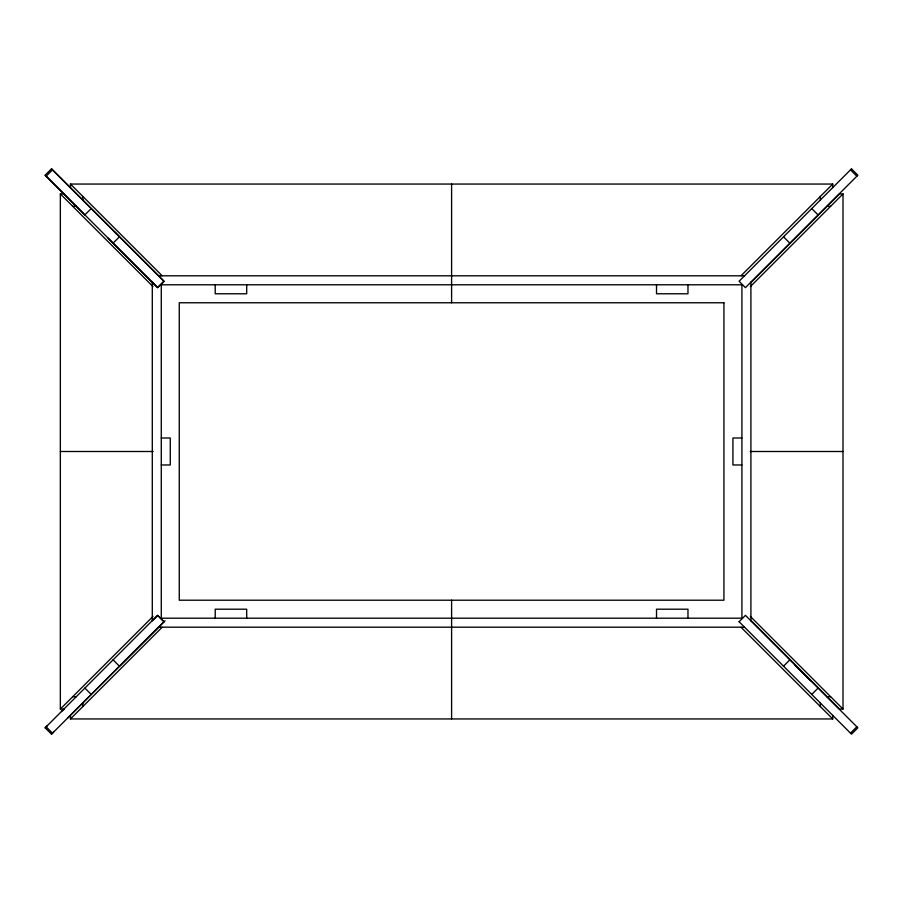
<?xml version="1.0" encoding="UTF-8"?>
<svg xmlns="http://www.w3.org/2000/svg" width="903" height="903" viewBox="0 0 903 903"><rect width="100%" height="100%" fill="white"/><g stroke="black" fill="none" stroke-linecap="round" stroke-linejoin="round"><path stroke-width="1.35" d="M53.559 732.141L51.505 734.184L45.15 727.829L157.506 615.406L163.917 621.761L119.444 666.211L113.089 659.856M51.505 734.184L158.928 626.716M84.882 214.914L45.15 175.171L51.505 168.816L159.142 276.284M46.155 176.175L52.509 169.82L51.505 168.816M84.871 214.914L91.237 208.559L119.444 236.789L113.089 243.144M63.899 709.069L60.343 709.069L152.991 616.433M61.46 711.541L63.989 709.013M67.815 717.896L165.08 620.767M70.457 715.39L70.457 718.946L162.111 627.292M741.081 275.708L832.735 184.054L832.735 187.61M750.777 282.605L839.451 193.919L843.007 193.919L843.007 709.069L839.451 709.069L750.777 620.395M750.37 286.567L843.007 193.919M739.083 621.738L745.438 615.361L857.85 727.795L851.495 734.15L739.083 621.715M783.522 666.177L789.877 659.822M811.752 694.407L818.107 688.052M850.491 733.146L856.845 726.791M45.15 727.829L47.204 725.786M70.457 187.61L70.457 184.054L832.735 184.054M60.343 709.069L60.343 193.919L63.899 193.919L152.584 282.605M72.725 206.313L76.281 206.313M827.069 206.313L830.625 206.313M744.546 275.81L158.646 275.81L164.109 281.284L157.754 287.639L152.291 282.165L152.291 620.824L157.754 615.361L164.109 621.715M161.276 438L170.272 438L170.272 464.977L161.276 464.977M741.916 438L732.931 438L732.931 464.977L741.916 464.977M60.343 451.5L153.149 451.5M750.201 451.5L843.007 451.5M158.646 627.179L744.546 627.179M72.725 696.687L76.281 696.687M827.069 696.687L830.625 696.687M70.457 718.946L832.735 718.946L832.735 715.39M45.15 175.171L63.989 193.987M850.491 169.854L856.845 176.209M811.752 208.593L818.107 214.948M783.522 236.823L789.877 243.178M750.37 616.433L843.007 709.069M794.956 664.901L810.713 680.659M741.081 627.292L832.735 718.946M70.457 184.054L162.111 275.708M60.343 193.919L152.991 286.567M84.871 688.086L91.237 694.441M46.155 726.825L52.509 733.18M52.509 169.82L91.237 208.559M114.376 231.71L163.861 281.239L157.506 287.594L108.021 238.065M820.353 196.436L820.353 199.992M820.353 703.008L820.353 706.564M750.912 282.165L750.912 620.824M687.973 284.784L687.973 293.78L656.515 293.78L656.515 284.784M687.973 618.194L687.973 609.198L656.515 609.198L656.515 618.194M451.602 184.054L451.602 275.449M451.602 275.81L451.602 302.765M451.602 600.213L451.602 627.179M451.602 627.551L451.602 718.946M246.688 284.784L246.688 293.78L215.219 293.78L215.219 284.784M246.688 618.194L246.688 609.198L215.219 609.198L215.219 618.194M82.839 196.436L82.839 199.992M82.839 703.008L82.839 706.564M851.495 168.85L739.083 281.262L745.438 287.639L857.85 175.205L851.495 168.85M741.916 284.784L161.276 284.784L161.276 618.194L741.916 618.194L741.916 284.784M723.935 302.765L179.257 302.765L179.257 600.213L723.935 600.213L723.935 302.765"/></g></svg>
